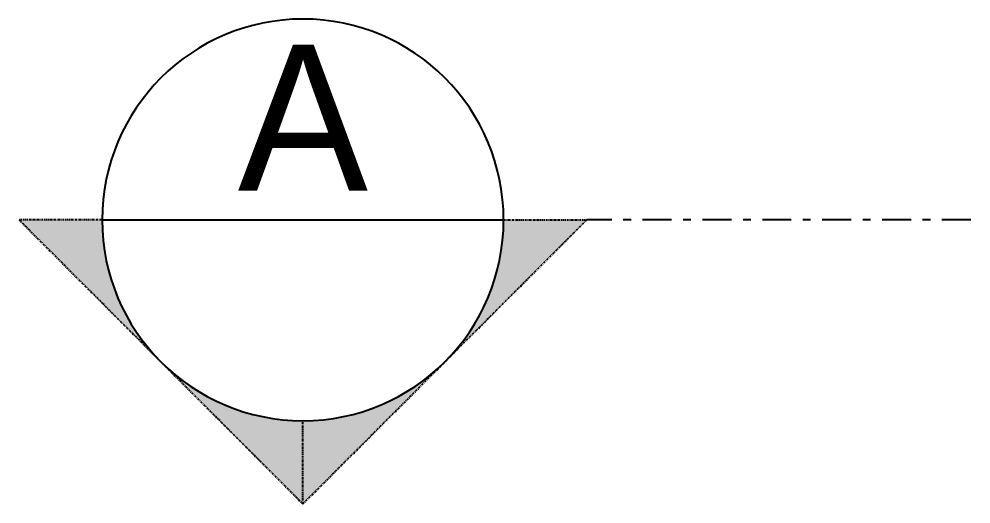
# Model space of a CAD drawing. Header units: inches. Extents: x 19839 to 37459, y -6108 to 838.
# Drawn here: x 34097.2 to 34227.6, y -4240.2 to -4173.8 of the extents above; entities that cross this region are included whole.
import ezdxf
from ezdxf.enums import TextEntityAlignment as Align

# ---------------------------------------------------------------- set-up
doc = ezdxf.new("R2010")
doc.units = ezdxf.units.IN
doc.header["$MEASUREMENT"] = 0
doc.linetypes.add('AXE_D2', pattern=[0.546806, 0.264583, -0.105833, 0.070556, -0.105833])
doc.layers.add('SECTION-ATA', color=211, linetype='AXE_D2')
doc.styles.add('attdef', font='GOTHIC.TTF')

# ---------------------------------------------------------------- blocks, each defined once
blk = doc.blocks.new('sect_sign')
h = blk.add_hatch(color=0)
h.paths.add_polyline_path([(27.5, 0, -0.198912), (19.45, -19.45), (38.89, 0)])
h.paths.add_polyline_path([(-38.89, 0), (-19.45, -19.45, -0.198912), (-27.5, 0)])
blk.add_hatch(color=0).paths.add_polyline_path([(-19.45, -19.45), (0, -38.89), (19.45, -19.45, -0.414214)])
at = {"color": 0}
for p, q in [((0, -38.89), (-38.89, 0)), ((-27.5, 0), (-38.89, 0)), ((38.89, 0), (0, -38.89)), ((27.5, 0), (38.89, 0)), ((0, -38.89), (0, -27.5))]:
    blk.add_line(p, q, dxfattribs=at)
blk = doc.blocks.new('*U93')
at = {"color": 0, "linetype": 'Continuous'}
blk.add_line((27.5, 0), (-27.5, 0), dxfattribs=at)
blk.add_circle((0, 0), 27.5, dxfattribs=at)
blk.add_blockref('sect_sign', (0, 0))
at = {"layer": 'SECTION-ATA', "color": 7, "style": 'attdef', "flags": 4}
blk.add_attdef('SECT', text='', height=20, dxfattribs=at).set_placement((0, -2), align=Align.BOTTOM_CENTER)
blk.add_attdef('PAGE', text='', height=10, dxfattribs=at).set_placement((0, -3), align=Align.TOP_CENTER)

msp = doc.modelspace()

# ---------------------------------------------------------------- linework, layer by layer
at = {"layer": 'SECTION-ATA', "ltscale": 15}
msp.add_lwpolyline([(34227.57, -4201.32), (34174.94, -4201.32)], dxfattribs=at)

# ---------------------------------------------------------------- block references
at = {"layer": 'SECTION-ATA'}
ref = msp.add_blockref('*U93', (34136.05, -4201.32), dxfattribs=dict(at, xscale=-1))
ref.add_attrib('SECT', 'A', dxfattribs={"color": 7, "height": 20, "style": 'attdef'}).set_placement((34136.05, -4203.32), align=Align.BOTTOM_CENTER)

doc.saveas('drawing.dxf')
